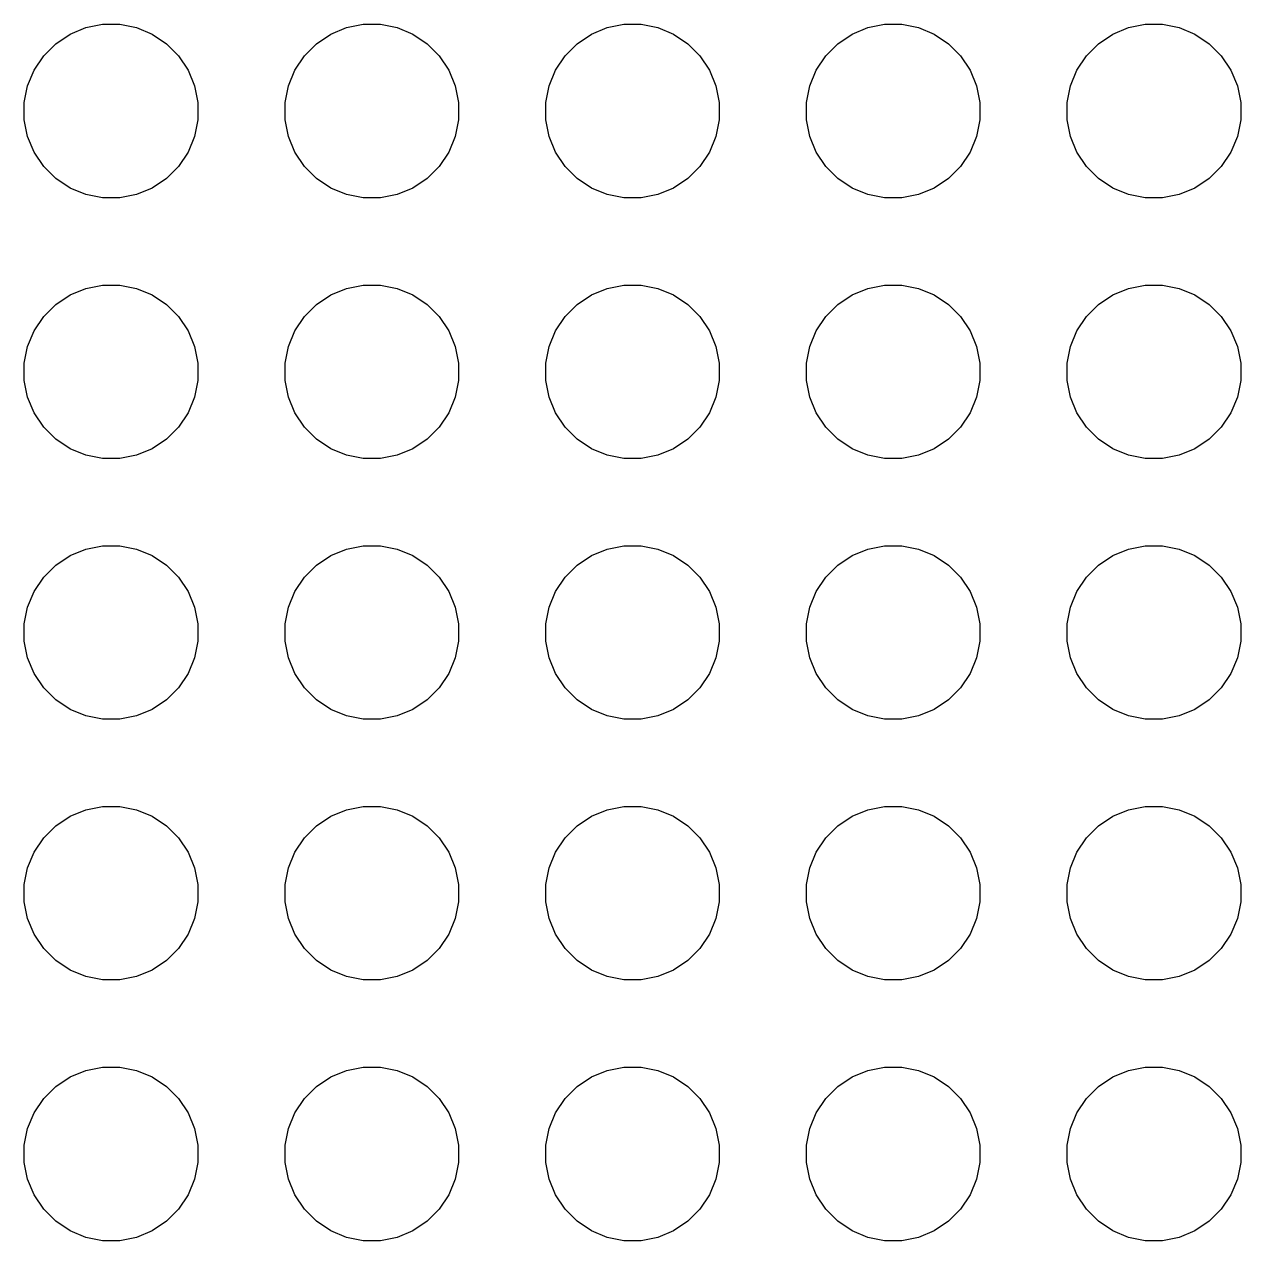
# Model space of a CAD drawing. Extents: x 99 to 187, y -188 to -32.
# Drawn here: x 132.77 to 144.63, y -70.38 to -58.52 of the extents above; entities that cross this region are included whole.
import ezdxf

# ---------------------------------------------------------------- set-up
doc = ezdxf.new("R2010")
doc.units = 0
doc.layers.add('BLACK', color=7, linetype='CONTINUOUS')

msp = doc.modelspace()

# ---------------------------------------------------------------- linework, layer by layer
at = {"layer": 'BLACK', "linetype": 'Continuous'}
for p, q in [((133.373258, -58.556601), (133.536685, -58.524093)), ((133.536685, -58.524093), (133.703315, -58.524093)), ((133.703315, -58.524093), (133.866742, -58.556601)), ((135.913258, -58.556601), (136.076685, -58.524093)), ((136.076685, -58.524093), (136.243315, -58.524093)), ((136.243315, -58.524093), (136.406742, -58.556601)), ((138.453258, -58.556601), (138.616685, -58.524093)), ((138.616685, -58.524093), (138.783315, -58.524093)), ((138.783315, -58.524093), (138.946742, -58.556601)), ((140.993258, -58.556601), (141.156685, -58.524093)), ((141.156685, -58.524093), (141.323315, -58.524093)), ((141.323315, -58.524093), (141.486742, -58.556601)), ((143.533258, -58.556601), (143.696685, -58.524093)), ((143.696685, -58.524093), (143.863315, -58.524093)), ((143.863315, -58.524093), (144.026742, -58.556601)), ((133.080766, -58.712941), (133.219313, -58.620367)), ((133.219313, -58.620367), (133.373258, -58.556601)), ((133.866742, -58.556601), (134.020687, -58.620367)), ((134.020687, -58.620367), (134.159234, -58.712941)), ((135.620766, -58.712941), (135.759313, -58.620367)), ((135.759313, -58.620367), (135.913258, -58.556601)), ((136.406742, -58.556601), (136.560687, -58.620367)), ((136.560687, -58.620367), (136.699234, -58.712941)), ((138.160766, -58.712941), (138.299313, -58.620367)), ((138.299313, -58.620367), (138.453258, -58.556601)), ((138.946742, -58.556601), (139.100687, -58.620367)), ((139.100687, -58.620367), (139.239234, -58.712941)), ((140.700766, -58.712941), (140.839313, -58.620367)), ((140.839313, -58.620367), (140.993258, -58.556601)), ((141.486742, -58.556601), (141.640687, -58.620367)), ((141.640687, -58.620367), (141.779234, -58.712941)), ((143.240766, -58.712941), (143.379313, -58.620367)), ((143.379313, -58.620367), (143.533258, -58.556601)), ((144.026742, -58.556601), (144.180687, -58.620367)), ((144.180687, -58.620367), (144.319234, -58.712941)), ((132.962941, -58.830766), (133.080766, -58.712941)), ((134.159234, -58.712941), (134.277059, -58.830766)), ((135.502941, -58.830766), (135.620766, -58.712941)), ((136.699234, -58.712941), (136.817059, -58.830766)), ((138.042941, -58.830766), (138.160766, -58.712941)), ((139.239234, -58.712941), (139.357059, -58.830766)), ((140.582941, -58.830766), (140.700766, -58.712941)), ((141.779234, -58.712941), (141.897059, -58.830766)), ((143.122941, -58.830766), (143.240766, -58.712941)), ((144.319234, -58.712941), (144.437059, -58.830766)), ((132.870367, -58.969313), (132.962941, -58.830766)), ((134.277059, -58.830766), (134.369633, -58.969313)), ((135.410367, -58.969313), (135.502941, -58.830766)), ((136.817059, -58.830766), (136.909633, -58.969313)), ((137.950367, -58.969313), (138.042941, -58.830766)), ((139.357059, -58.830766), (139.449633, -58.969313)), ((140.490367, -58.969313), (140.582941, -58.830766)), ((141.897059, -58.830766), (141.989633, -58.969313)), ((143.030367, -58.969313), (143.122941, -58.830766)), ((144.437059, -58.830766), (144.529633, -58.969313)), ((132.806601, -59.123258), (132.870367, -58.969313)), ((134.369633, -58.969313), (134.433399, -59.123258)), ((135.346601, -59.123258), (135.410367, -58.969313)), ((136.909633, -58.969313), (136.973399, -59.123258)), ((137.886601, -59.123258), (137.950367, -58.969313)), ((139.449633, -58.969313), (139.513399, -59.123258)), ((140.426601, -59.123258), (140.490367, -58.969313)), ((141.989633, -58.969313), (142.053399, -59.123258)), ((142.966601, -59.123258), (143.030367, -58.969313)), ((144.529633, -58.969313), (144.593399, -59.123258)), ((132.774093, -59.286685), (132.806601, -59.123258)), ((134.433399, -59.123258), (134.465907, -59.286685)), ((135.314093, -59.286685), (135.346601, -59.123258)), ((136.973399, -59.123258), (137.005907, -59.286685)), ((137.854093, -59.286685), (137.886601, -59.123258)), ((139.513399, -59.123258), (139.545907, -59.286685)), ((140.394093, -59.286685), (140.426601, -59.123258)), ((142.053399, -59.123258), (142.085907, -59.286685)), ((142.934093, -59.286685), (142.966601, -59.123258)), ((144.593399, -59.123258), (144.625907, -59.286685)), ((132.774093, -59.453315), (132.774093, -59.286685)), ((134.465907, -59.286685), (134.465907, -59.453315)), ((135.314093, -59.453315), (135.314093, -59.286685)), ((137.005907, -59.286685), (137.005907, -59.453315)), ((137.854093, -59.453315), (137.854093, -59.286685)), ((139.545907, -59.286685), (139.545907, -59.453315)), ((140.394093, -59.453315), (140.394093, -59.286685)), ((142.085907, -59.286685), (142.085907, -59.453315)), ((142.934093, -59.453315), (142.934093, -59.286685)), ((144.625907, -59.286685), (144.625907, -59.453315)), ((132.806601, -59.616742), (132.774093, -59.453315)), ((134.465907, -59.453315), (134.433399, -59.616742)), ((135.346601, -59.616742), (135.314093, -59.453315)), ((137.005907, -59.453315), (136.973399, -59.616742)), ((137.886601, -59.616742), (137.854093, -59.453315)), ((139.545907, -59.453315), (139.513399, -59.616742)), ((140.426601, -59.616742), (140.394093, -59.453315)), ((142.085907, -59.453315), (142.053399, -59.616742)), ((142.966601, -59.616742), (142.934093, -59.453315)), ((144.625907, -59.453315), (144.593399, -59.616742)), ((132.870367, -59.770687), (132.806601, -59.616742)), ((134.433399, -59.616742), (134.369633, -59.770687)), ((135.410367, -59.770687), (135.346601, -59.616742)), ((136.973399, -59.616742), (136.909633, -59.770687)), ((137.950367, -59.770687), (137.886601, -59.616742)), ((139.513399, -59.616742), (139.449633, -59.770687)), ((140.490367, -59.770687), (140.426601, -59.616742)), ((142.053399, -59.616742), (141.989633, -59.770687)), ((143.030367, -59.770687), (142.966601, -59.616742)), ((144.593399, -59.616742), (144.529633, -59.770687)), ((132.962941, -59.909234), (132.870367, -59.770687)), ((134.369633, -59.770687), (134.277059, -59.909234)), ((135.502941, -59.909234), (135.410367, -59.770687)), ((136.909633, -59.770687), (136.817059, -59.909234)), ((138.042941, -59.909234), (137.950367, -59.770687)), ((139.449633, -59.770687), (139.357059, -59.909234)), ((140.582941, -59.909234), (140.490367, -59.770687)), ((141.989633, -59.770687), (141.897059, -59.909234)), ((143.122941, -59.909234), (143.030367, -59.770687)), ((144.529633, -59.770687), (144.437059, -59.909234)), ((133.080766, -60.027059), (132.962941, -59.909234)), ((134.277059, -59.909234), (134.159234, -60.027059)), ((135.620766, -60.027059), (135.502941, -59.909234)), ((136.817059, -59.909234), (136.699234, -60.027059)), ((138.160766, -60.027059), (138.042941, -59.909234)), ((139.357059, -59.909234), (139.239234, -60.027059)), ((140.700766, -60.027059), (140.582941, -59.909234)), ((141.897059, -59.909234), (141.779234, -60.027059)), ((143.240766, -60.027059), (143.122941, -59.909234)), ((144.437059, -59.909234), (144.319234, -60.027059)), ((133.219313, -60.119633), (133.080766, -60.027059)), ((134.159234, -60.027059), (134.020687, -60.119633)), ((135.759313, -60.119633), (135.620766, -60.027059)), ((136.699234, -60.027059), (136.560687, -60.119633)), ((138.299313, -60.119633), (138.160766, -60.027059)), ((139.239234, -60.027059), (139.100687, -60.119633)), ((140.839313, -60.119633), (140.700766, -60.027059)), ((141.779234, -60.027059), (141.640687, -60.119633)), ((143.379313, -60.119633), (143.240766, -60.027059)), ((144.319234, -60.027059), (144.180687, -60.119633)), ((133.373258, -60.183399), (133.219313, -60.119633)), ((133.536685, -60.215907), (133.373258, -60.183399)), ((133.866742, -60.183399), (133.703315, -60.215907)), ((134.020687, -60.119633), (133.866742, -60.183399)), ((135.913258, -60.183399), (135.759313, -60.119633)), ((136.076685, -60.215907), (135.913258, -60.183399)), ((136.406742, -60.183399), (136.243315, -60.215907)), ((136.560687, -60.119633), (136.406742, -60.183399)), ((138.453258, -60.183399), (138.299313, -60.119633)), ((138.616685, -60.215907), (138.453258, -60.183399)), ((138.946742, -60.183399), (138.783315, -60.215907)), ((139.100687, -60.119633), (138.946742, -60.183399)), ((140.993258, -60.183399), (140.839313, -60.119633)), ((141.156685, -60.215907), (140.993258, -60.183399)), ((141.486742, -60.183399), (141.323315, -60.215907)), ((141.640687, -60.119633), (141.486742, -60.183399)), ((143.533258, -60.183399), (143.379313, -60.119633)), ((143.696685, -60.215907), (143.533258, -60.183399)), ((144.026742, -60.183399), (143.863315, -60.215907)), ((144.180687, -60.119633), (144.026742, -60.183399)), ((133.703315, -60.215907), (133.536685, -60.215907)), ((136.243315, -60.215907), (136.076685, -60.215907)), ((138.783315, -60.215907), (138.616685, -60.215907)), ((141.323315, -60.215907), (141.156685, -60.215907)), ((143.863315, -60.215907), (143.696685, -60.215907)), ((133.219313, -61.160367), (133.373258, -61.096601)), ((133.373258, -61.096601), (133.536685, -61.064093)), ((133.536685, -61.064093), (133.703315, -61.064093)), ((133.703315, -61.064093), (133.866742, -61.096601)), ((133.866742, -61.096601), (134.020687, -61.160367)), ((135.759313, -61.160367), (135.913258, -61.096601)), ((135.913258, -61.096601), (136.076685, -61.064093)), ((136.076685, -61.064093), (136.243315, -61.064093)), ((136.243315, -61.064093), (136.406742, -61.096601)), ((136.406742, -61.096601), (136.560687, -61.160367)), ((138.299313, -61.160367), (138.453258, -61.096601)), ((138.453258, -61.096601), (138.616685, -61.064093)), ((138.616685, -61.064093), (138.783315, -61.064093)), ((138.783315, -61.064093), (138.946742, -61.096601)), ((138.946742, -61.096601), (139.100687, -61.160367)), ((140.839313, -61.160367), (140.993258, -61.096601)), ((140.993258, -61.096601), (141.156685, -61.064093)), ((141.156685, -61.064093), (141.323315, -61.064093)), ((141.323315, -61.064093), (141.486742, -61.096601)), ((141.486742, -61.096601), (141.640687, -61.160367)), ((143.379313, -61.160367), (143.533258, -61.096601)), ((143.533258, -61.096601), (143.696685, -61.064093)), ((143.696685, -61.064093), (143.863315, -61.064093)), ((143.863315, -61.064093), (144.026742, -61.096601)), ((144.026742, -61.096601), (144.180687, -61.160367)), ((132.962941, -61.370766), (133.080766, -61.252941)), ((133.080766, -61.252941), (133.219313, -61.160367)), ((134.020687, -61.160367), (134.159234, -61.252941)), ((134.159234, -61.252941), (134.277059, -61.370766)), ((135.502941, -61.370766), (135.620766, -61.252941)), ((135.620766, -61.252941), (135.759313, -61.160367)), ((136.560687, -61.160367), (136.699234, -61.252941)), ((136.699234, -61.252941), (136.817059, -61.370766)), ((138.042941, -61.370766), (138.160766, -61.252941)), ((138.160766, -61.252941), (138.299313, -61.160367)), ((139.100687, -61.160367), (139.239234, -61.252941)), ((139.239234, -61.252941), (139.357059, -61.370766)), ((140.582941, -61.370766), (140.700766, -61.252941)), ((140.700766, -61.252941), (140.839313, -61.160367)), ((141.640687, -61.160367), (141.779234, -61.252941)), ((141.779234, -61.252941), (141.897059, -61.370766)), ((143.122941, -61.370766), (143.240766, -61.252941)), ((143.240766, -61.252941), (143.379313, -61.160367)), ((144.180687, -61.160367), (144.319234, -61.252941)), ((144.319234, -61.252941), (144.437059, -61.370766)), ((132.870367, -61.509313), (132.962941, -61.370766)), ((134.277059, -61.370766), (134.369633, -61.509313)), ((135.410367, -61.509313), (135.502941, -61.370766)), ((136.817059, -61.370766), (136.909633, -61.509313)), ((137.950367, -61.509313), (138.042941, -61.370766)), ((139.357059, -61.370766), (139.449633, -61.509313)), ((140.490367, -61.509313), (140.582941, -61.370766)), ((141.897059, -61.370766), (141.989633, -61.509313)), ((143.030367, -61.509313), (143.122941, -61.370766)), ((144.437059, -61.370766), (144.529633, -61.509313)), ((132.806601, -61.663258), (132.870367, -61.509313)), ((134.369633, -61.509313), (134.433399, -61.663258)), ((135.346601, -61.663258), (135.410367, -61.509313)), ((136.909633, -61.509313), (136.973399, -61.663258)), ((137.886601, -61.663258), (137.950367, -61.509313)), ((139.449633, -61.509313), (139.513399, -61.663258)), ((140.426601, -61.663258), (140.490367, -61.509313)), ((141.989633, -61.509313), (142.053399, -61.663258)), ((142.966601, -61.663258), (143.030367, -61.509313)), ((144.529633, -61.509313), (144.593399, -61.663258)), ((132.774093, -61.826685), (132.806601, -61.663258)), ((134.433399, -61.663258), (134.465907, -61.826685)), ((135.314093, -61.826685), (135.346601, -61.663258)), ((136.973399, -61.663258), (137.005907, -61.826685)), ((137.854093, -61.826685), (137.886601, -61.663258)), ((139.513399, -61.663258), (139.545907, -61.826685)), ((140.394093, -61.826685), (140.426601, -61.663258)), ((142.053399, -61.663258), (142.085907, -61.826685)), ((142.934093, -61.826685), (142.966601, -61.663258)), ((144.593399, -61.663258), (144.625907, -61.826685)), ((132.774093, -61.993315), (132.774093, -61.826685)), ((134.465907, -61.826685), (134.465907, -61.993315)), ((135.314093, -61.993315), (135.314093, -61.826685)), ((137.005907, -61.826685), (137.005907, -61.993315)), ((137.854093, -61.993315), (137.854093, -61.826685)), ((139.545907, -61.826685), (139.545907, -61.993315)), ((140.394093, -61.993315), (140.394093, -61.826685)), ((142.085907, -61.826685), (142.085907, -61.993315)), ((142.934093, -61.993315), (142.934093, -61.826685)), ((144.625907, -61.826685), (144.625907, -61.993315)), ((132.806601, -62.156742), (132.774093, -61.993315)), ((134.465907, -61.993315), (134.433399, -62.156742)), ((135.346601, -62.156742), (135.314093, -61.993315)), ((137.005907, -61.993315), (136.973399, -62.156742)), ((137.886601, -62.156742), (137.854093, -61.993315)), ((139.545907, -61.993315), (139.513399, -62.156742)), ((140.426601, -62.156742), (140.394093, -61.993315)), ((142.085907, -61.993315), (142.053399, -62.156742)), ((142.966601, -62.156742), (142.934093, -61.993315)), ((144.625907, -61.993315), (144.593399, -62.156742)), ((132.870367, -62.310687), (132.806601, -62.156742)), ((134.433399, -62.156742), (134.369633, -62.310687)), ((135.410367, -62.310687), (135.346601, -62.156742)), ((136.973399, -62.156742), (136.909633, -62.310687)), ((137.950367, -62.310687), (137.886601, -62.156742)), ((139.513399, -62.156742), (139.449633, -62.310687)), ((140.490367, -62.310687), (140.426601, -62.156742)), ((142.053399, -62.156742), (141.989633, -62.310687)), ((143.030367, -62.310687), (142.966601, -62.156742)), ((144.593399, -62.156742), (144.529633, -62.310687)), ((132.962941, -62.449234), (132.870367, -62.310687)), ((134.369633, -62.310687), (134.277059, -62.449234)), ((135.502941, -62.449234), (135.410367, -62.310687)), ((136.909633, -62.310687), (136.817059, -62.449234)), ((138.042941, -62.449234), (137.950367, -62.310687)), ((139.449633, -62.310687), (139.357059, -62.449234)), ((140.582941, -62.449234), (140.490367, -62.310687)), ((141.989633, -62.310687), (141.897059, -62.449234)), ((143.122941, -62.449234), (143.030367, -62.310687)), ((144.529633, -62.310687), (144.437059, -62.449234)), ((133.080766, -62.567059), (132.962941, -62.449234)), ((134.277059, -62.449234), (134.159234, -62.567059)), ((135.620766, -62.567059), (135.502941, -62.449234)), ((136.817059, -62.449234), (136.699234, -62.567059)), ((138.160766, -62.567059), (138.042941, -62.449234)), ((139.357059, -62.449234), (139.239234, -62.567059)), ((140.700766, -62.567059), (140.582941, -62.449234)), ((141.897059, -62.449234), (141.779234, -62.567059)), ((143.240766, -62.567059), (143.122941, -62.449234)), ((144.437059, -62.449234), (144.319234, -62.567059)), ((133.219313, -62.659633), (133.080766, -62.567059)), ((134.159234, -62.567059), (134.020687, -62.659633)), ((135.759313, -62.659633), (135.620766, -62.567059)), ((136.699234, -62.567059), (136.560687, -62.659633)), ((138.299313, -62.659633), (138.160766, -62.567059)), ((139.239234, -62.567059), (139.100687, -62.659633)), ((140.839313, -62.659633), (140.700766, -62.567059)), ((141.779234, -62.567059), (141.640687, -62.659633)), ((143.379313, -62.659633), (143.240766, -62.567059)), ((144.319234, -62.567059), (144.180687, -62.659633)), ((133.373258, -62.723399), (133.219313, -62.659633)), ((134.020687, -62.659633), (133.866742, -62.723399)), ((135.913258, -62.723399), (135.759313, -62.659633)), ((136.560687, -62.659633), (136.406742, -62.723399)), ((138.453258, -62.723399), (138.299313, -62.659633)), ((139.100687, -62.659633), (138.946742, -62.723399)), ((140.993258, -62.723399), (140.839313, -62.659633)), ((141.640687, -62.659633), (141.486742, -62.723399)), ((143.533258, -62.723399), (143.379313, -62.659633)), ((144.180687, -62.659633), (144.026742, -62.723399)), ((133.536685, -62.755907), (133.373258, -62.723399)), ((133.703315, -62.755907), (133.536685, -62.755907)), ((133.866742, -62.723399), (133.703315, -62.755907)), ((136.076685, -62.755907), (135.913258, -62.723399)), ((136.243315, -62.755907), (136.076685, -62.755907)), ((136.406742, -62.723399), (136.243315, -62.755907)), ((138.616685, -62.755907), (138.453258, -62.723399)), ((138.783315, -62.755907), (138.616685, -62.755907)), ((138.946742, -62.723399), (138.783315, -62.755907)), ((141.156685, -62.755907), (140.993258, -62.723399)), ((141.323315, -62.755907), (141.156685, -62.755907)), ((141.486742, -62.723399), (141.323315, -62.755907)), ((143.696685, -62.755907), (143.533258, -62.723399)), ((143.863315, -62.755907), (143.696685, -62.755907)), ((144.026742, -62.723399), (143.863315, -62.755907)), ((133.219313, -63.700367), (133.373258, -63.636601)), ((133.373258, -63.636601), (133.536685, -63.604093)), ((133.536685, -63.604093), (133.703315, -63.604093)), ((133.703315, -63.604093), (133.866742, -63.636601)), ((133.866742, -63.636601), (134.020687, -63.700367)), ((135.759313, -63.700367), (135.913258, -63.636601)), ((135.913258, -63.636601), (136.076685, -63.604093)), ((136.076685, -63.604093), (136.243315, -63.604093)), ((136.243315, -63.604093), (136.406742, -63.636601)), ((136.406742, -63.636601), (136.560687, -63.700367)), ((138.299313, -63.700367), (138.453258, -63.636601)), ((138.453258, -63.636601), (138.616685, -63.604093)), ((138.616685, -63.604093), (138.783315, -63.604093)), ((138.783315, -63.604093), (138.946742, -63.636601)), ((138.946742, -63.636601), (139.100687, -63.700367)), ((140.839313, -63.700367), (140.993258, -63.636601)), ((140.993258, -63.636601), (141.156685, -63.604093)), ((141.156685, -63.604093), (141.323315, -63.604093)), ((141.323315, -63.604093), (141.486742, -63.636601)), ((141.486742, -63.636601), (141.640687, -63.700367)), ((143.379313, -63.700367), (143.533258, -63.636601)), ((143.533258, -63.636601), (143.696685, -63.604093)), ((143.696685, -63.604093), (143.863315, -63.604093)), ((143.863315, -63.604093), (144.026742, -63.636601)), ((144.026742, -63.636601), (144.180687, -63.700367)), ((133.080766, -63.792941), (133.219313, -63.700367)), ((134.020687, -63.700367), (134.159234, -63.792941)), ((135.620766, -63.792941), (135.759313, -63.700367)), ((136.560687, -63.700367), (136.699234, -63.792941)), ((138.160766, -63.792941), (138.299313, -63.700367)), ((139.100687, -63.700367), (139.239234, -63.792941)), ((140.700766, -63.792941), (140.839313, -63.700367)), ((141.640687, -63.700367), (141.779234, -63.792941)), ((143.240766, -63.792941), (143.379313, -63.700367)), ((144.180687, -63.700367), (144.319234, -63.792941)), ((132.962941, -63.910766), (133.080766, -63.792941)), ((134.159234, -63.792941), (134.277059, -63.910766)), ((135.502941, -63.910766), (135.620766, -63.792941)), ((136.699234, -63.792941), (136.817059, -63.910766)), ((138.042941, -63.910766), (138.160766, -63.792941)), ((139.239234, -63.792941), (139.357059, -63.910766)), ((140.582941, -63.910766), (140.700766, -63.792941)), ((141.779234, -63.792941), (141.897059, -63.910766)), ((143.122941, -63.910766), (143.240766, -63.792941)), ((144.319234, -63.792941), (144.437059, -63.910766)), ((132.870367, -64.049313), (132.962941, -63.910766)), ((134.277059, -63.910766), (134.369633, -64.049313)), ((135.410367, -64.049313), (135.502941, -63.910766)), ((136.817059, -63.910766), (136.909633, -64.049313)), ((137.950367, -64.049313), (138.042941, -63.910766)), ((139.357059, -63.910766), (139.449633, -64.049313)), ((140.490367, -64.049313), (140.582941, -63.910766)), ((141.897059, -63.910766), (141.989633, -64.049313)), ((143.030367, -64.049313), (143.122941, -63.910766)), ((144.437059, -63.910766), (144.529633, -64.049313)), ((132.806601, -64.203258), (132.870367, -64.049313)), ((134.369633, -64.049313), (134.433399, -64.203258)), ((135.346601, -64.203258), (135.410367, -64.049313)), ((136.909633, -64.049313), (136.973399, -64.203258)), ((137.886601, -64.203258), (137.950367, -64.049313)), ((139.449633, -64.049313), (139.513399, -64.203258)), ((140.426601, -64.203258), (140.490367, -64.049313)), ((141.989633, -64.049313), (142.053399, -64.203258)), ((142.966601, -64.203258), (143.030367, -64.049313)), ((144.529633, -64.049313), (144.593399, -64.203258)), ((132.774093, -64.366685), (132.806601, -64.203258)), ((134.433399, -64.203258), (134.465907, -64.366685)), ((135.314093, -64.366685), (135.346601, -64.203258)), ((136.973399, -64.203258), (137.005907, -64.366685)), ((137.854093, -64.366685), (137.886601, -64.203258)), ((139.513399, -64.203258), (139.545907, -64.366685)), ((140.394093, -64.366685), (140.426601, -64.203258)), ((142.053399, -64.203258), (142.085907, -64.366685)), ((142.934093, -64.366685), (142.966601, -64.203258)), ((144.593399, -64.203258), (144.625907, -64.366685)), ((132.774093, -64.533315), (132.774093, -64.366685)), ((134.465907, -64.366685), (134.465907, -64.533315)), ((135.314093, -64.533315), (135.314093, -64.366685)), ((137.005907, -64.366685), (137.005907, -64.533315)), ((137.854093, -64.533315), (137.854093, -64.366685)), ((139.545907, -64.366685), (139.545907, -64.533315)), ((140.394093, -64.533315), (140.394093, -64.366685)), ((142.085907, -64.366685), (142.085907, -64.533315)), ((142.934093, -64.533315), (142.934093, -64.366685)), ((144.625907, -64.366685), (144.625907, -64.533315)), ((132.806601, -64.696742), (132.774093, -64.533315)), ((134.465907, -64.533315), (134.433399, -64.696742)), ((135.346601, -64.696742), (135.314093, -64.533315)), ((137.005907, -64.533315), (136.973399, -64.696742)), ((137.886601, -64.696742), (137.854093, -64.533315)), ((139.545907, -64.533315), (139.513399, -64.696742)), ((140.426601, -64.696742), (140.394093, -64.533315)), ((142.085907, -64.533315), (142.053399, -64.696742)), ((142.966601, -64.696742), (142.934093, -64.533315)), ((144.625907, -64.533315), (144.593399, -64.696742)), ((132.870367, -64.850687), (132.806601, -64.696742)), ((134.433399, -64.696742), (134.369633, -64.850687)), ((135.410367, -64.850687), (135.346601, -64.696742)), ((136.973399, -64.696742), (136.909633, -64.850687)), ((137.950367, -64.850687), (137.886601, -64.696742)), ((139.513399, -64.696742), (139.449633, -64.850687)), ((140.490367, -64.850687), (140.426601, -64.696742)), ((142.053399, -64.696742), (141.989633, -64.850687)), ((143.030367, -64.850687), (142.966601, -64.696742)), ((144.593399, -64.696742), (144.529633, -64.850687)), ((132.962941, -64.989234), (132.870367, -64.850687)), ((134.369633, -64.850687), (134.277059, -64.989234)), ((135.502941, -64.989234), (135.410367, -64.850687)), ((136.909633, -64.850687), (136.817059, -64.989234)), ((138.042941, -64.989234), (137.950367, -64.850687)), ((139.449633, -64.850687), (139.357059, -64.989234)), ((140.582941, -64.989234), (140.490367, -64.850687)), ((141.989633, -64.850687), (141.897059, -64.989234)), ((143.122941, -64.989234), (143.030367, -64.850687)), ((144.529633, -64.850687), (144.437059, -64.989234)), ((133.080766, -65.107059), (132.962941, -64.989234)), ((134.277059, -64.989234), (134.159234, -65.107059)), ((135.620766, -65.107059), (135.502941, -64.989234)), ((136.817059, -64.989234), (136.699234, -65.107059)), ((138.160766, -65.107059), (138.042941, -64.989234)), ((139.357059, -64.989234), (139.239234, -65.107059)), ((140.700766, -65.107059), (140.582941, -64.989234)), ((141.897059, -64.989234), (141.779234, -65.107059)), ((143.240766, -65.107059), (143.122941, -64.989234)), ((144.437059, -64.989234), (144.319234, -65.107059)), ((133.219313, -65.199633), (133.080766, -65.107059)), ((134.159234, -65.107059), (134.020687, -65.199633)), ((135.759313, -65.199633), (135.620766, -65.107059)), ((136.699234, -65.107059), (136.560687, -65.199633)), ((138.299313, -65.199633), (138.160766, -65.107059)), ((139.239234, -65.107059), (139.100687, -65.199633)), ((140.839313, -65.199633), (140.700766, -65.107059)), ((141.779234, -65.107059), (141.640687, -65.199633)), ((143.379313, -65.199633), (143.240766, -65.107059)), ((144.319234, -65.107059), (144.180687, -65.199633)), ((133.373258, -65.263399), (133.219313, -65.199633)), ((133.536685, -65.295907), (133.373258, -65.263399)), ((133.703315, -65.295907), (133.536685, -65.295907)), ((133.866742, -65.263399), (133.703315, -65.295907)), ((134.020687, -65.199633), (133.866742, -65.263399)), ((135.913258, -65.263399), (135.759313, -65.199633)), ((136.076685, -65.295907), (135.913258, -65.263399)), ((136.243315, -65.295907), (136.076685, -65.295907)), ((136.406742, -65.263399), (136.243315, -65.295907)), ((136.560687, -65.199633), (136.406742, -65.263399)), ((138.453258, -65.263399), (138.299313, -65.199633)), ((138.616685, -65.295907), (138.453258, -65.263399)), ((138.783315, -65.295907), (138.616685, -65.295907)), ((138.946742, -65.263399), (138.783315, -65.295907)), ((139.100687, -65.199633), (138.946742, -65.263399)), ((140.993258, -65.263399), (140.839313, -65.199633)), ((141.156685, -65.295907), (140.993258, -65.263399)), ((141.323315, -65.295907), (141.156685, -65.295907)), ((141.486742, -65.263399), (141.323315, -65.295907)), ((141.640687, -65.199633), (141.486742, -65.263399)), ((143.533258, -65.263399), (143.379313, -65.199633)), ((143.696685, -65.295907), (143.533258, -65.263399)), ((143.863315, -65.295907), (143.696685, -65.295907)), ((144.026742, -65.263399), (143.863315, -65.295907)), ((144.180687, -65.199633), (144.026742, -65.263399)), ((133.080766, -66.332941), (133.219313, -66.240367)), ((133.219313, -66.240367), (133.373258, -66.176601)), ((133.373258, -66.176601), (133.536685, -66.144093)), ((133.536685, -66.144093), (133.703315, -66.144093)), ((133.703315, -66.144093), (133.866742, -66.176601)), ((133.866742, -66.176601), (134.020687, -66.240367)), ((134.020687, -66.240367), (134.159234, -66.332941)), ((135.620766, -66.332941), (135.759313, -66.240367)), ((135.759313, -66.240367), (135.913258, -66.176601)), ((135.913258, -66.176601), (136.076685, -66.144093)), ((136.076685, -66.144093), (136.243315, -66.144093)), ((136.243315, -66.144093), (136.406742, -66.176601)), ((136.406742, -66.176601), (136.560687, -66.240367)), ((136.560687, -66.240367), (136.699234, -66.332941)), ((138.160766, -66.332941), (138.299313, -66.240367)), ((138.299313, -66.240367), (138.453258, -66.176601)), ((138.453258, -66.176601), (138.616685, -66.144093)), ((138.616685, -66.144093), (138.783315, -66.144093)), ((138.783315, -66.144093), (138.946742, -66.176601)), ((138.946742, -66.176601), (139.100687, -66.240367)), ((139.100687, -66.240367), (139.239234, -66.332941)), ((140.700766, -66.332941), (140.839313, -66.240367)), ((140.839313, -66.240367), (140.993258, -66.176601)), ((140.993258, -66.176601), (141.156685, -66.144093)), ((141.156685, -66.144093), (141.323315, -66.144093)), ((141.323315, -66.144093), (141.486742, -66.176601)), ((141.486742, -66.176601), (141.640687, -66.240367)), ((141.640687, -66.240367), (141.779234, -66.332941)), ((143.240766, -66.332941), (143.379313, -66.240367)), ((143.379313, -66.240367), (143.533258, -66.176601)), ((143.533258, -66.176601), (143.696685, -66.144093)), ((143.696685, -66.144093), (143.863315, -66.144093)), ((143.863315, -66.144093), (144.026742, -66.176601)), ((144.026742, -66.176601), (144.180687, -66.240367)), ((144.180687, -66.240367), (144.319234, -66.332941)), ((132.962941, -66.450766), (133.080766, -66.332941)), ((134.159234, -66.332941), (134.277059, -66.450766)), ((135.502941, -66.450766), (135.620766, -66.332941)), ((136.699234, -66.332941), (136.817059, -66.450766)), ((138.042941, -66.450766), (138.160766, -66.332941)), ((139.239234, -66.332941), (139.357059, -66.450766)), ((140.582941, -66.450766), (140.700766, -66.332941)), ((141.779234, -66.332941), (141.897059, -66.450766)), ((143.122941, -66.450766), (143.240766, -66.332941)), ((144.319234, -66.332941), (144.437059, -66.450766)), ((132.870367, -66.589313), (132.962941, -66.450766)), ((134.277059, -66.450766), (134.369633, -66.589313)), ((135.410367, -66.589313), (135.502941, -66.450766)), ((136.817059, -66.450766), (136.909633, -66.589313)), ((137.950367, -66.589313), (138.042941, -66.450766)), ((139.357059, -66.450766), (139.449633, -66.589313)), ((140.490367, -66.589313), (140.582941, -66.450766)), ((141.897059, -66.450766), (141.989633, -66.589313)), ((143.030367, -66.589313), (143.122941, -66.450766)), ((144.437059, -66.450766), (144.529633, -66.589313)), ((132.806601, -66.743258), (132.870367, -66.589313)), ((134.369633, -66.589313), (134.433399, -66.743258)), ((135.346601, -66.743258), (135.410367, -66.589313)), ((136.909633, -66.589313), (136.973399, -66.743258)), ((137.886601, -66.743258), (137.950367, -66.589313)), ((139.449633, -66.589313), (139.513399, -66.743258)), ((140.426601, -66.743258), (140.490367, -66.589313)), ((141.989633, -66.589313), (142.053399, -66.743258)), ((142.966601, -66.743258), (143.030367, -66.589313)), ((144.529633, -66.589313), (144.593399, -66.743258)), ((132.774093, -66.906685), (132.806601, -66.743258)), ((134.433399, -66.743258), (134.465907, -66.906685)), ((135.314093, -66.906685), (135.346601, -66.743258)), ((136.973399, -66.743258), (137.005907, -66.906685)), ((137.854093, -66.906685), (137.886601, -66.743258)), ((139.513399, -66.743258), (139.545907, -66.906685)), ((140.394093, -66.906685), (140.426601, -66.743258)), ((142.053399, -66.743258), (142.085907, -66.906685)), ((142.934093, -66.906685), (142.966601, -66.743258)), ((144.593399, -66.743258), (144.625907, -66.906685)), ((132.774093, -67.073315), (132.774093, -66.906685)), ((134.465907, -66.906685), (134.465907, -67.073315)), ((135.314093, -67.073315), (135.314093, -66.906685)), ((137.005907, -66.906685), (137.005907, -67.073315)), ((137.854093, -67.073315), (137.854093, -66.906685)), ((139.545907, -66.906685), (139.545907, -67.073315)), ((140.394093, -67.073315), (140.394093, -66.906685)), ((142.085907, -66.906685), (142.085907, -67.073315)), ((142.934093, -67.073315), (142.934093, -66.906685)), ((144.625907, -66.906685), (144.625907, -67.073315)), ((132.806601, -67.236742), (132.774093, -67.073315)), ((134.465907, -67.073315), (134.433399, -67.236742)), ((135.346601, -67.236742), (135.314093, -67.073315)), ((137.005907, -67.073315), (136.973399, -67.236742)), ((137.886601, -67.236742), (137.854093, -67.073315)), ((139.545907, -67.073315), (139.513399, -67.236742)), ((140.426601, -67.236742), (140.394093, -67.073315)), ((142.085907, -67.073315), (142.053399, -67.236742)), ((142.966601, -67.236742), (142.934093, -67.073315)), ((144.625907, -67.073315), (144.593399, -67.236742)), ((132.870367, -67.390687), (132.806601, -67.236742)), ((134.433399, -67.236742), (134.369633, -67.390687)), ((135.410367, -67.390687), (135.346601, -67.236742)), ((136.973399, -67.236742), (136.909633, -67.390687)), ((137.950367, -67.390687), (137.886601, -67.236742)), ((139.513399, -67.236742), (139.449633, -67.390687)), ((140.490367, -67.390687), (140.426601, -67.236742)), ((142.053399, -67.236742), (141.989633, -67.390687)), ((143.030367, -67.390687), (142.966601, -67.236742)), ((144.593399, -67.236742), (144.529633, -67.390687)), ((132.962941, -67.529234), (132.870367, -67.390687)), ((134.369633, -67.390687), (134.277059, -67.529234)), ((135.502941, -67.529234), (135.410367, -67.390687)), ((136.909633, -67.390687), (136.817059, -67.529234)), ((138.042941, -67.529234), (137.950367, -67.390687)), ((139.449633, -67.390687), (139.357059, -67.529234)), ((140.582941, -67.529234), (140.490367, -67.390687)), ((141.989633, -67.390687), (141.897059, -67.529234)), ((143.122941, -67.529234), (143.030367, -67.390687)), ((144.529633, -67.390687), (144.437059, -67.529234)), ((133.080766, -67.647059), (132.962941, -67.529234)), ((134.277059, -67.529234), (134.159234, -67.647059)), ((135.620766, -67.647059), (135.502941, -67.529234)), ((136.817059, -67.529234), (136.699234, -67.647059)), ((138.160766, -67.647059), (138.042941, -67.529234)), ((139.357059, -67.529234), (139.239234, -67.647059)), ((140.700766, -67.647059), (140.582941, -67.529234)), ((141.897059, -67.529234), (141.779234, -67.647059)), ((143.240766, -67.647059), (143.122941, -67.529234)), ((144.437059, -67.529234), (144.319234, -67.647059)), ((133.219313, -67.739633), (133.080766, -67.647059)), ((134.159234, -67.647059), (134.020687, -67.739633)), ((135.759313, -67.739633), (135.620766, -67.647059)), ((136.699234, -67.647059), (136.560687, -67.739633)), ((138.299313, -67.739633), (138.160766, -67.647059)), ((139.239234, -67.647059), (139.100687, -67.739633)), ((140.839313, -67.739633), (140.700766, -67.647059)), ((141.779234, -67.647059), (141.640687, -67.739633)), ((143.379313, -67.739633), (143.240766, -67.647059)), ((144.319234, -67.647059), (144.180687, -67.739633)), ((133.373258, -67.803399), (133.219313, -67.739633)), ((134.020687, -67.739633), (133.866742, -67.803399)), ((135.913258, -67.803399), (135.759313, -67.739633)), ((136.560687, -67.739633), (136.406742, -67.803399)), ((138.453258, -67.803399), (138.299313, -67.739633)), ((139.100687, -67.739633), (138.946742, -67.803399)), ((140.993258, -67.803399), (140.839313, -67.739633)), ((141.640687, -67.739633), (141.486742, -67.803399)), ((143.533258, -67.803399), (143.379313, -67.739633)), ((144.180687, -67.739633), (144.026742, -67.803399)), ((133.536685, -67.835907), (133.373258, -67.803399)), ((133.703315, -67.835907), (133.536685, -67.835907)), ((133.866742, -67.803399), (133.703315, -67.835907)), ((136.076685, -67.835907), (135.913258, -67.803399)), ((136.243315, -67.835907), (136.076685, -67.835907)), ((136.406742, -67.803399), (136.243315, -67.835907)), ((138.616685, -67.835907), (138.453258, -67.803399)), ((138.783315, -67.835907), (138.616685, -67.835907)), ((138.946742, -67.803399), (138.783315, -67.835907)), ((141.156685, -67.835907), (140.993258, -67.803399)), ((141.323315, -67.835907), (141.156685, -67.835907)), ((141.486742, -67.803399), (141.323315, -67.835907)), ((143.696685, -67.835907), (143.533258, -67.803399)), ((143.863315, -67.835907), (143.696685, -67.835907)), ((144.026742, -67.803399), (143.863315, -67.835907)), ((133.219313, -68.780367), (133.373258, -68.716601)), ((133.373258, -68.716601), (133.536685, -68.684093)), ((133.536685, -68.684093), (133.703315, -68.684093)), ((133.703315, -68.684093), (133.866742, -68.716601)), ((133.866742, -68.716601), (134.020687, -68.780367)), ((135.759313, -68.780367), (135.913258, -68.716601)), ((135.913258, -68.716601), (136.076685, -68.684093)), ((136.076685, -68.684093), (136.243315, -68.684093)), ((136.243315, -68.684093), (136.406742, -68.716601)), ((136.406742, -68.716601), (136.560687, -68.780367)), ((138.299313, -68.780367), (138.453258, -68.716601)), ((138.453258, -68.716601), (138.616685, -68.684093)), ((138.616685, -68.684093), (138.783315, -68.684093)), ((138.783315, -68.684093), (138.946742, -68.716601)), ((138.946742, -68.716601), (139.100687, -68.780367)), ((140.839313, -68.780367), (140.993258, -68.716601)), ((140.993258, -68.716601), (141.156685, -68.684093)), ((141.156685, -68.684093), (141.323315, -68.684093)), ((141.323315, -68.684093), (141.486742, -68.716601)), ((141.486742, -68.716601), (141.640687, -68.780367)), ((143.379313, -68.780367), (143.533258, -68.716601)), ((143.533258, -68.716601), (143.696685, -68.684093)), ((143.696685, -68.684093), (143.863315, -68.684093)), ((143.863315, -68.684093), (144.026742, -68.716601)), ((144.026742, -68.716601), (144.180687, -68.780367)), ((133.080766, -68.872941), (133.219313, -68.780367)), ((134.020687, -68.780367), (134.159234, -68.872941)), ((135.620766, -68.872941), (135.759313, -68.780367)), ((136.560687, -68.780367), (136.699234, -68.872941)), ((138.160766, -68.872941), (138.299313, -68.780367)), ((139.100687, -68.780367), (139.239234, -68.872941)), ((140.700766, -68.872941), (140.839313, -68.780367)), ((141.640687, -68.780367), (141.779234, -68.872941)), ((143.240766, -68.872941), (143.379313, -68.780367)), ((144.180687, -68.780367), (144.319234, -68.872941)), ((132.962941, -68.990766), (133.080766, -68.872941)), ((134.159234, -68.872941), (134.277059, -68.990766)), ((135.502941, -68.990766), (135.620766, -68.872941)), ((136.699234, -68.872941), (136.817059, -68.990766)), ((138.042941, -68.990766), (138.160766, -68.872941)), ((139.239234, -68.872941), (139.357059, -68.990766)), ((140.582941, -68.990766), (140.700766, -68.872941)), ((141.779234, -68.872941), (141.897059, -68.990766)), ((143.122941, -68.990766), (143.240766, -68.872941)), ((144.319234, -68.872941), (144.437059, -68.990766)), ((132.870367, -69.129313), (132.962941, -68.990766)), ((134.277059, -68.990766), (134.369633, -69.129313)), ((135.410367, -69.129313), (135.502941, -68.990766)), ((136.817059, -68.990766), (136.909633, -69.129313)), ((137.950367, -69.129313), (138.042941, -68.990766)), ((139.357059, -68.990766), (139.449633, -69.129313)), ((140.490367, -69.129313), (140.582941, -68.990766)), ((141.897059, -68.990766), (141.989633, -69.129313)), ((143.030367, -69.129313), (143.122941, -68.990766)), ((144.437059, -68.990766), (144.529633, -69.129313)), ((132.806601, -69.283258), (132.870367, -69.129313)), ((134.369633, -69.129313), (134.433399, -69.283258)), ((135.346601, -69.283258), (135.410367, -69.129313)), ((136.909633, -69.129313), (136.973399, -69.283258)), ((137.886601, -69.283258), (137.950367, -69.129313)), ((139.449633, -69.129313), (139.513399, -69.283258)), ((140.426601, -69.283258), (140.490367, -69.129313)), ((141.989633, -69.129313), (142.053399, -69.283258)), ((142.966601, -69.283258), (143.030367, -69.129313)), ((144.529633, -69.129313), (144.593399, -69.283258)), ((132.774093, -69.446685), (132.806601, -69.283258)), ((134.433399, -69.283258), (134.465907, -69.446685)), ((135.314093, -69.446685), (135.346601, -69.283258)), ((136.973399, -69.283258), (137.005907, -69.446685)), ((137.854093, -69.446685), (137.886601, -69.283258)), ((139.513399, -69.283258), (139.545907, -69.446685)), ((140.394093, -69.446685), (140.426601, -69.283258)), ((142.053399, -69.283258), (142.085907, -69.446685)), ((142.934093, -69.446685), (142.966601, -69.283258)), ((144.593399, -69.283258), (144.625907, -69.446685)), ((132.774093, -69.613315), (132.774093, -69.446685)), ((134.465907, -69.446685), (134.465907, -69.613315)), ((135.314093, -69.613315), (135.314093, -69.446685)), ((137.005907, -69.446685), (137.005907, -69.613315)), ((137.854093, -69.613315), (137.854093, -69.446685)), ((139.545907, -69.446685), (139.545907, -69.613315)), ((140.394093, -69.613315), (140.394093, -69.446685)), ((142.085907, -69.446685), (142.085907, -69.613315)), ((142.934093, -69.613315), (142.934093, -69.446685)), ((144.625907, -69.446685), (144.625907, -69.613315)), ((132.806601, -69.776742), (132.774093, -69.613315)), ((134.465907, -69.613315), (134.433399, -69.776742)), ((135.346601, -69.776742), (135.314093, -69.613315)), ((137.005907, -69.613315), (136.973399, -69.776742)), ((137.886601, -69.776742), (137.854093, -69.613315)), ((139.545907, -69.613315), (139.513399, -69.776742)), ((140.426601, -69.776742), (140.394093, -69.613315)), ((142.085907, -69.613315), (142.053399, -69.776742)), ((142.966601, -69.776742), (142.934093, -69.613315)), ((144.625907, -69.613315), (144.593399, -69.776742)), ((132.870367, -69.930687), (132.806601, -69.776742)), ((134.433399, -69.776742), (134.369633, -69.930687)), ((135.410367, -69.930687), (135.346601, -69.776742)), ((136.973399, -69.776742), (136.909633, -69.930687)), ((137.950367, -69.930687), (137.886601, -69.776742)), ((139.513399, -69.776742), (139.449633, -69.930687)), ((140.490367, -69.930687), (140.426601, -69.776742)), ((142.053399, -69.776742), (141.989633, -69.930687)), ((143.030367, -69.930687), (142.966601, -69.776742)), ((144.593399, -69.776742), (144.529633, -69.930687)), ((132.962941, -70.069234), (132.870367, -69.930687)), ((134.369633, -69.930687), (134.277059, -70.069234)), ((135.502941, -70.069234), (135.410367, -69.930687)), ((136.909633, -69.930687), (136.817059, -70.069234)), ((138.042941, -70.069234), (137.950367, -69.930687)), ((139.449633, -69.930687), (139.357059, -70.069234)), ((140.582941, -70.069234), (140.490367, -69.930687)), ((141.989633, -69.930687), (141.897059, -70.069234)), ((143.122941, -70.069234), (143.030367, -69.930687)), ((144.529633, -69.930687), (144.437059, -70.069234)), ((133.080766, -70.187059), (132.962941, -70.069234)), ((134.277059, -70.069234), (134.159234, -70.187059)), ((135.620766, -70.187059), (135.502941, -70.069234)), ((136.817059, -70.069234), (136.699234, -70.187059)), ((138.160766, -70.187059), (138.042941, -70.069234)), ((139.357059, -70.069234), (139.239234, -70.187059)), ((140.700766, -70.187059), (140.582941, -70.069234)), ((141.897059, -70.069234), (141.779234, -70.187059)), ((143.240766, -70.187059), (143.122941, -70.069234)), ((144.437059, -70.069234), (144.319234, -70.187059)), ((133.219313, -70.279633), (133.080766, -70.187059)), ((133.373258, -70.343399), (133.219313, -70.279633)), ((134.020687, -70.279633), (133.866742, -70.343399)), ((134.159234, -70.187059), (134.020687, -70.279633)), ((135.759313, -70.279633), (135.620766, -70.187059)), ((135.913258, -70.343399), (135.759313, -70.279633)), ((136.560687, -70.279633), (136.406742, -70.343399)), ((136.699234, -70.187059), (136.560687, -70.279633)), ((138.299313, -70.279633), (138.160766, -70.187059)), ((138.453258, -70.343399), (138.299313, -70.279633)), ((139.100687, -70.279633), (138.946742, -70.343399)), ((139.239234, -70.187059), (139.100687, -70.279633)), ((140.839313, -70.279633), (140.700766, -70.187059)), ((140.993258, -70.343399), (140.839313, -70.279633)), ((141.640687, -70.279633), (141.486742, -70.343399)), ((141.779234, -70.187059), (141.640687, -70.279633)), ((143.379313, -70.279633), (143.240766, -70.187059)), ((143.533258, -70.343399), (143.379313, -70.279633)), ((144.180687, -70.279633), (144.026742, -70.343399)), ((144.319234, -70.187059), (144.180687, -70.279633)), ((133.536685, -70.375907), (133.373258, -70.343399)), ((133.703315, -70.375907), (133.536685, -70.375907)), ((133.866742, -70.343399), (133.703315, -70.375907)), ((136.076685, -70.375907), (135.913258, -70.343399)), ((136.243315, -70.375907), (136.076685, -70.375907)), ((136.406742, -70.343399), (136.243315, -70.375907)), ((138.616685, -70.375907), (138.453258, -70.343399)), ((138.783315, -70.375907), (138.616685, -70.375907)), ((138.946742, -70.343399), (138.783315, -70.375907)), ((141.156685, -70.375907), (140.993258, -70.343399)), ((141.323315, -70.375907), (141.156685, -70.375907)), ((141.486742, -70.343399), (141.323315, -70.375907)), ((143.696685, -70.375907), (143.533258, -70.343399)), ((143.863315, -70.375907), (143.696685, -70.375907)), ((144.026742, -70.343399), (143.863315, -70.375907))]:
    msp.add_line(p, q, dxfattribs=at)

doc.saveas('drawing.dxf')
